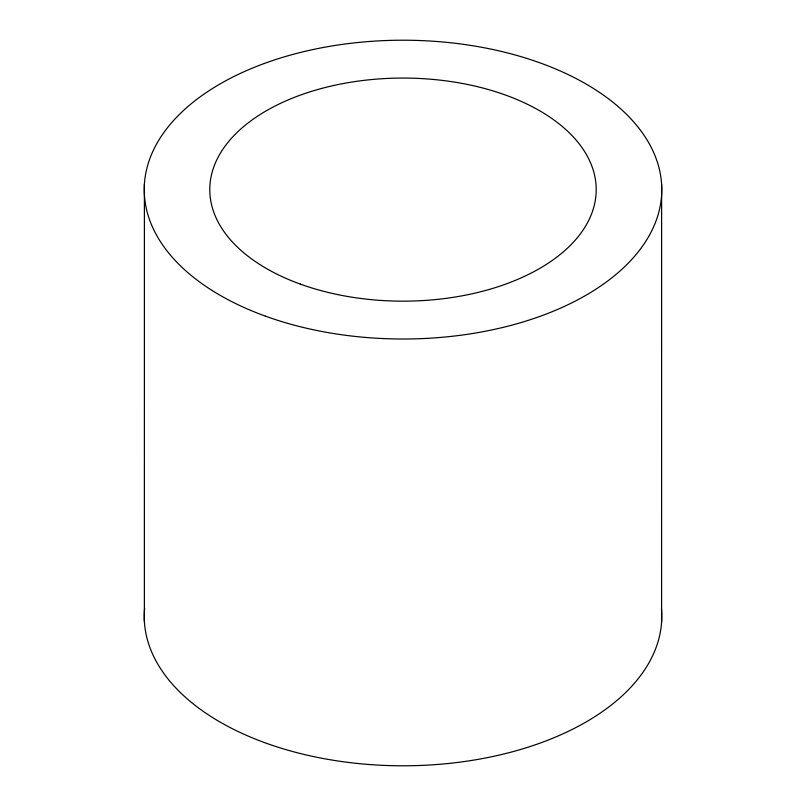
<?xml version="1.0" encoding="UTF-8"?>
<svg xmlns="http://www.w3.org/2000/svg" width="806" height="806" viewBox="0 0 806 806"><rect width="100%" height="100%" fill="white"/><g stroke="black" fill="none" stroke-linecap="round" stroke-linejoin="round"><path stroke-width="1.21" d="M661.625 184.534L661.595 621.97M144.405 184.03L144.375 621.466M661.454 608.933A258.776 149.402 0 0 1 402.567 765.791A258.776 149.402 0 0 1 144.596 608.439M265.335 316.113A258.776 149.402 0 0 0 661.595 195.193A258.776 149.402 0 0 0 282.07 57.528A258.776 149.402 0 0 0 265.335 316.113M300.215 284.065A193.198 111.54 0 0 0 596.067 193.783A193.198 111.54 0 0 0 312.718 90.997A193.198 111.54 0 0 0 300.215 284.065"/></g></svg>
